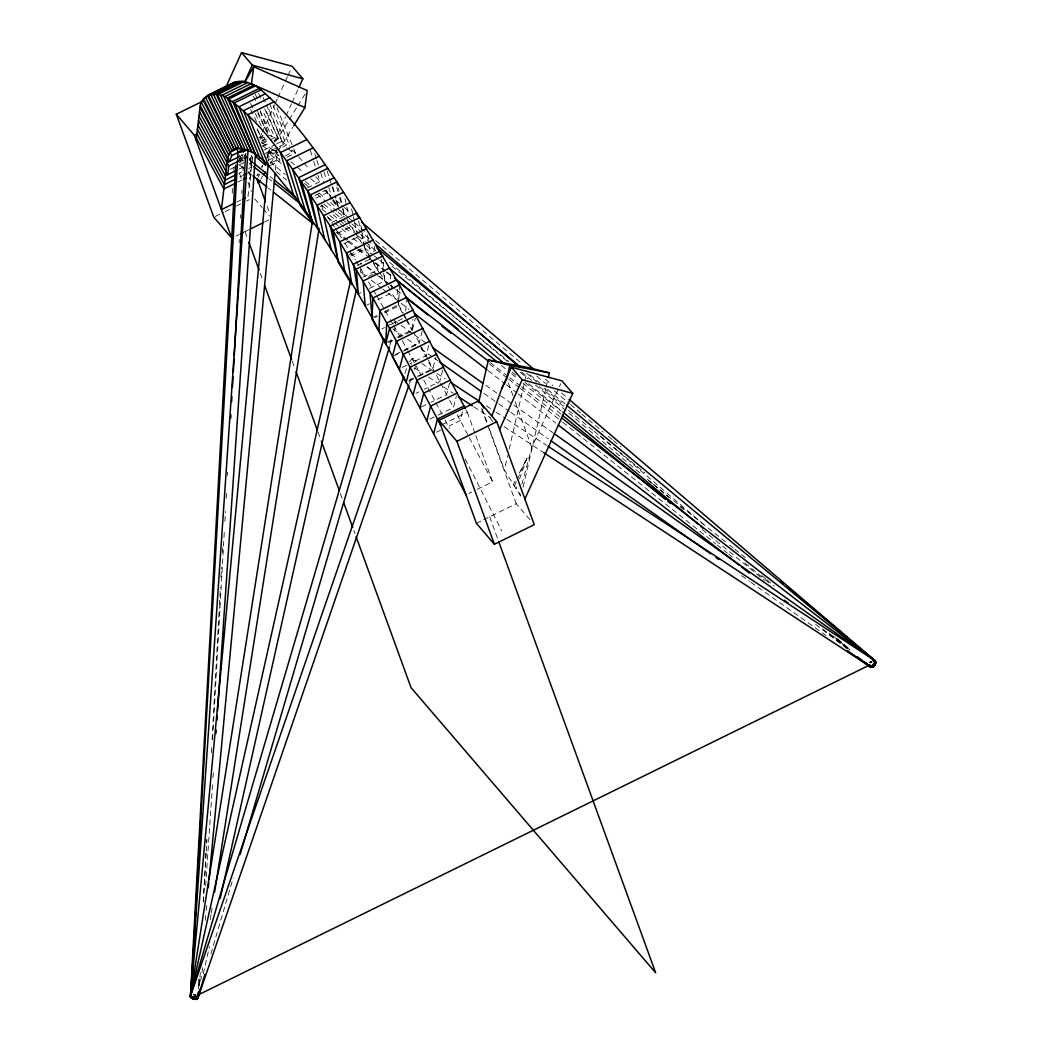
<?xml version="1.0" encoding="UTF-8"?>
<svg xmlns="http://www.w3.org/2000/svg" width="1052" height="1052" viewBox="0 0 1052 1052"><rect width="100%" height="100%" fill="white"/><g stroke="black" fill="none" stroke-linecap="round" stroke-linejoin="round"><path stroke-width="0.75" stroke-dasharray="5 3.75" d="M232.242 193.239L232.4 188.518M402.364 312.904L398.537 305.961L398.826 300.188M398.892 298.663L399.418 286.473M405.796 311.168L406.256 300.504M398.34 337.85L412.318 330.985L412.884 319.111M198.512 988.88L199.052 979.044L198.723 985.606M203.246 901.958L205.929 852.764M206.468 842.928L206.639 839.641M211.373 752.732L211.728 746.17M212.083 739.609L219.316 606.78M219.408 605.137L220.394 587.095M220.933 577.259L221.459 567.423M222.274 552.668L222.537 547.737M239.146 242.723L239.317 239.435M240.487 218.119L240.658 214.845M241.828 193.515L241.999 190.241M243.078 170.569L243.249 167.281M203.43 901.945L206.205 852.725M206.297 851.081L206.955 839.601M212.596 739.53L213.056 731.324M213.148 729.693L224.339 531.181M224.891 521.345L225.457 511.496M226.193 498.372L226.561 491.81M227.482 475.412L227.666 472.124M198.841 985.671L199.288 979.123M205.653 885.771L212.557 784.227M213.004 777.678L213.451 771.129M268.523 161.153L269.443 151.343M199.13 985.79L200.353 972.719M205.245 920.408L206.008 912.229M206.153 910.598L206.771 904.062M275.387 170.082L277.07 152.093A3.827 1.368 5.3 0 0 271.495 150.357A3.827 1.368 5.3 0 0 271.192 152.711A3.827 1.368 5.3 0 0 277.07 152.093M247.97 196.606L253.072 153.986M233.702 169.964L234.136 166.966M200.59 981.2L203.141 964.973M210.295 919.54L211.058 914.675M211.32 913.044L212.083 908.178M322.175 208.743L322.688 205.508M203.352 973.731L209.44 946.511M360.31 272.31L361.02 269.115M520.674 496.11L504.381 469.981L507.682 455.569M509.155 449.165L526.408 373.92M523.16 487.089L545.725 388.727M546.08 387.136L547.908 379.207M397.038 337.337L412.423 329.776L415.408 318.204M422.247 331.156L418.972 343.596M428.703 345.569L426.099 355.694L410.714 363.242M418.657 376.379L432.648 369.515L435.909 357.075M442.747 370.041L439.762 381.6L424.377 389.161M449.585 382.994L446.6 394.566L431.215 402.127M438.053 415.08L453.438 407.518L456.423 395.96M462.512 411.805L460.263 420.484L449.086 425.981M521.897 484.341L531.825 447.442L560.65 383.822M210.913 953.796L233.163 878.131M389.897 345.345L392.212 337.468M394.066 331.17L394.987 328.014M404.888 373.447L407.019 367.24M409.504 383.572L412.174 375.814M414.304 369.607L415.382 366.504M516.045 488.707L516.742 486.76M519.53 479.002L527.197 457.673L518.583 474.426M249.666 159.983L251.691 155.512M259.778 137.667L261.79 133.209M262.474 131.71L274.598 104.937M275.269 103.451L277.294 98.993M277.965 97.507L284.697 82.635M285.381 81.136L287.393 76.678M288.077 75.192L291.443 67.749M258.266 177.183L259.581 174.303M266.761 158.457L268.063 155.578L267.129 157.235M274.033 142.388L285.421 117.245M286.091 115.759L291.457 103.924M292.127 102.452L298.15 89.131M514.152 486.484L516.756 480.725M517.413 479.278L527.197 457.673M257.727 175.684L258.582 174.001M262.027 167.307L262.895 165.624M267.195 157.248L268.063 155.578M513.415 484.472L515.138 481.119M256.846 175.526L257.779 173.856M261.514 167.215L262.448 165.545M267.116 155.512L272.231 147.227M275.65 141.691L288.445 120.967M289.287 119.586L296.966 107.146M297.821 105.765L305.501 93.326M260.896 178.919L262.619 176.118M270.39 163.533L277.294 152.343M278.162 150.949L292.837 127.174M250.994 175.973L249.548 178.025L251.191 181.825M266.906 153.513L271.245 147.385M258.91 137.707L263.105 135.655L260.475 135.892L256.898 128.673M260.133 138.167L262.934 136.786M259.962 139.298L264.157 137.247M261.961 140.468L264.749 139.101L263.657 136.799M261.843 141.165L268.825 137.72M261.606 142.756L267.208 140.008M262.316 143.703L269.312 140.271M270.706 139.587L274.901 137.523L262.763 110.723M239.093 156.827L243.801 154.407M262.79 146.254L268.392 143.506M273.98 140.758L278.175 138.693L287.656 146.175M239.08 160.851L243.275 158.786M263.894 150.199L275.085 144.703M276.479 144.006L282.067 141.257L268.47 107.961M230.164 169.359L234.359 167.294M239.961 164.546L242.749 163.165M249.745 159.733L252.546 158.365L250.245 154.118M265.249 153.487L277.833 147.306M279.227 146.623L283.422 144.558L286.775 147.504M266.958 154.815L286.538 145.189L268.602 101.294M238.935 169.175L243.63 166.86M249.219 164.112L252.927 162.31M238.909 173.304L241.71 171.936M248.693 168.491L251.494 167.123L249.968 164.296M268.628 160.128L278.412 155.315M239.79 176.999L242.578 175.618M248.18 172.883L250.968 171.502L248.68 167.268M271.377 162.731L279.766 158.602M285.368 155.854L292.351 152.422L291.457 150.226M270.298 165.427L280.082 160.614M287.078 157.182L295.467 153.066L293.613 148.516M237.857 182.062L242.052 180.01M236.779 202.102L240.974 200.038M215.2 216.462L223.734 212.254M225.167 211.557L230.861 208.769M236.555 205.968L240.816 203.864M246.51 201.077L249.363 199.67M307.434 187.861L320.018 181.68L318.085 175.434M314.916 195.54L326.107 190.044L330.446 196.014M236.029 236.029L238.883 234.635M244.577 231.834L248.837 229.73M264.499 222.038L268.773 219.947M315.731 198.223L326.922 192.726L331.59 199.157M332.051 222.353L344.635 216.173L342.189 205.258M337.284 233.412L351.263 226.548L354.577 231.729M343.899 243.788L357.89 236.91M349.119 254.847L364.505 247.286L362.19 233.176M350.803 256.004L364.794 249.14L361.704 234.806M357.312 265.354L371.303 258.49L364.505 247.286M362.703 277.255L378.089 269.693L376.8 261.856M368.581 276.36L372.776 274.296M358.311 293.955L361.099 292.587M369.489 288.458L384.874 280.897L384.243 273.112M366.583 305.198L369.383 303.818M377.773 299.702L391.752 292.824L395.578 299.452M372.066 317.809L377.655 315.061M384.467 311.708L398.629 304.751L397.367 289.182M374.762 317.638L377.563 316.271M384.545 312.825L398.537 305.961M381.758 328.947L384.559 327.566M390.147 324.818L405.533 317.257M387.241 342.137L395.644 338.021M388.556 342.663L392.751 340.598M395.486 354.419L402.482 350.973M403.876 350.29L419.261 342.728L413.949 332.656M393.803 355.957L402.193 351.841M403.587 351.144L416.184 344.964M402.324 367.372L409.307 363.939M409.149 380.324L416.145 376.892M417.539 376.208L432.924 368.647M408.873 381.192L417.263 377.063M415.987 393.29L418.788 391.909M421.431 406.927L429.821 402.811M429.663 419.209L436.646 415.764M442.129 424.666L467.312 412.292L465.983 409.78M436.501 432.162L440.696 430.097M468.824 493.454L471.625 492.086M477.213 489.338L492.599 481.777L475.175 433.911M476.385 523.304L482.079 520.503M483.499 519.806L516.243 503.724L529.998 519.754M243.236 160.93L239.435 161.048M239.317 159.917L243.288 160.469M268.352 135.182L278.175 138.693L265.157 108.514M261.632 142.901L268.694 146.807L279.03 155.564M421.839 363.532L435.554 372.539M436.922 373.434L445.154 378.838M486.326 405.822L494.558 411.227M495.926 412.121L505.525 418.42M506.906 419.327L546.698 445.417M414.79 368.082L423.022 373.473M428.506 377.076L438.119 383.375M443.602 386.978L453.202 393.277M473.794 406.769L490.258 417.565M503.974 426.56L543.766 452.662M394.474 320.65L399.839 324.45M401.18 325.397L413.252 333.944M414.593 334.891L426.665 343.439M485.682 385.203L499.095 394.697M500.436 395.644L512.508 404.192M513.849 405.138L552.747 432.661M392.725 328.816L402.127 335.457M407.492 339.257L415.54 344.951M420.905 348.751L432.977 357.285M434.318 358.245L438.342 361.086M483.946 393.369L497.359 402.85M498.701 403.81L509.431 411.398M510.772 412.345L548.329 438.934M741.489 575.628L749.537 581.322M750.878 582.269L826.004 635.434M366.806 266.971L377.208 275.019M378.51 276.032L388.898 284.079M390.2 285.092L400.588 293.14M490.232 362.598L508.418 376.695M509.707 377.694L520.109 385.755M521.411 386.755L560.374 416.96M360.941 272.113L366.135 276.137M371.33 280.161L381.718 288.222M383.02 289.221L386.912 292.246M388.214 293.245L399.905 302.305M401.207 303.318L409.004 309.354M488.246 370.751L505.131 383.848M506.433 384.848L516.834 392.909M518.123 393.908L555.798 423.101M815.629 624.428L848.096 649.584M249.876 163.612L252.441 165.664M269.167 178.958L271.732 180.997M336.035 232.124L346.318 240.303M347.607 241.329L356.602 248.496M357.89 249.508L364.321 254.623M369.462 258.713L373.315 261.79M374.604 262.803L384.9 270.982M386.176 272.008L390.042 275.085M512.206 372.224L516.059 375.301M525.053 382.455L561.071 411.082M648.505 480.619L652.371 483.696M653.647 484.722L658.789 488.812M660.077 489.824L728.234 544.029M729.523 545.054L733.375 548.118M734.664 549.144L747.525 559.362M238.738 164.546L243.88 168.636M249.022 172.725L251.586 174.763M268.313 188.058L270.877 190.11M350.605 253.506L357.036 258.621M367.319 266.8L377.615 274.98M378.904 276.005L389.187 284.185M390.476 285.21L394.329 288.274M395.618 289.3L400.759 293.39M489.482 363.953L507.485 378.273M508.773 379.285L519.057 387.478M520.346 388.49L561.492 421.221M562.781 422.247L715.807 543.937M717.096 544.962L727.379 553.142M728.668 554.154L732.521 557.231M822.546 628.807L848.254 649.268M276.321 171.726L286.486 180.024M322.07 209.098L328.421 214.292M329.697 215.318L338.586 222.59M339.862 223.629L343.675 226.745M344.951 227.784L351.302 232.979M356.391 237.121L365.281 244.393M366.556 245.432L374.183 251.665M391.975 266.195L508.892 361.704M521.608 372.079L531.773 380.39M539.4 386.623L563.543 406.348M568.632 410.49L592.776 430.215M594.051 431.254L599.14 435.41M600.403 436.448L616.932 449.94M618.195 450.979L623.284 455.135M624.559 456.173L629.635 460.329M630.911 461.368L635.987 465.51M637.262 466.549L644.889 472.782M249.797 159.957L252.349 162.034M270.14 176.565L272.678 178.643M337.495 231.585L347.66 239.895M348.935 240.934L357.838 248.193M359.1 249.232L370.541 258.582M375.63 262.737L385.795 271.035M387.057 272.074L390.871 275.19M501.449 365.504L506.538 369.66M511.614 373.815L517.965 379.009M523.054 383.152L561.176 414.304M702.263 529.537L764.528 580.402M829.344 633.343L849.687 649.952M323.924 204.101L334.036 212.478M335.299 213.53L347.936 223.997M349.198 225.049L359.311 233.426M360.573 234.478L371.948 243.906M529.932 374.814L540.044 383.191M547.619 389.477L565.318 404.139M327.79 217.264L340.427 227.732M341.703 228.784L348.015 234.017M353.077 238.212L359.389 243.446M364.452 247.641L373.289 254.965M374.551 256.017L378.352 259.16M379.614 260.199L383.401 263.342M528.748 383.783L561.61 411.003M744.869 562.859L771.405 584.859M833.329 636.171L849.766 649.781M262.5 145.373L280.108 160.193M305.251 181.352L311.55 186.638M319.085 192.989L325.384 198.289M330.407 202.51L348.015 217.33M349.277 218.382L353.051 221.564M354.3 222.616L365.623 232.15M375.682 240.606L522.831 364.426M536.665 376.064L545.462 383.467M554.272 390.871L569.356 403.573M570.618 404.625L580.678 413.094M581.94 414.159L603.322 432.148M608.345 436.383L612.119 439.552M613.382 440.617L620.917 446.955M270.088 161.771L285.184 174.474M321.649 205.166L327.935 210.453M332.971 214.687L345.543 225.273M346.805 226.325L356.865 234.793M358.127 235.845L375.735 250.665M389.569 262.303L507.787 361.77M520.359 372.355L527.907 378.707M535.455 385.058L639.84 472.887M647.375 479.239L652.411 483.473M653.673 484.525L658.697 488.759M659.959 489.824L664.982 494.045M666.245 495.111L668.756 497.228M680.079 506.748L683.853 509.918M761.832 575.536L765.593 578.705M766.855 579.77L774.403 586.109M837.287 639.024L849.858 649.61M290.76 161.613L303.239 172.278M310.735 178.682L316.968 184.021M324.463 190.412L330.709 195.751M335.693 200.011L343.189 206.416M344.438 207.481L350.684 212.806M545.423 379.18L552.905 385.584M561.65 393.04L567.896 398.379M270.758 154.605L281.989 164.204M304.462 183.403L309.459 187.677M316.941 194.068L325.686 201.537M326.935 202.602L336.916 211.136M338.165 212.202L345.661 218.592M346.91 219.671L350.645 222.866M351.894 223.931L369.37 238.857M526.671 373.236L536.652 381.771M544.147 388.175L564.122 405.23M600.324 436.159L706.431 526.815M837.51 638.788L849.99 649.452M292.127 150.107L295.467 153.066M287.893 148.49L292.351 152.422M298.676 156.801L302.95 161.771M304.015 163.021L309.354 169.24M315.758 176.71L320.018 181.68M492.717 421.51L488.22 415.132M254.689 198.802L262.093 207.441M263.158 208.677L269.496 216.081M333.05 199.591L338.257 206.757L335.338 196.001M332.642 199.052L326.107 190.044L326.922 192.726M333.576 200.327L338.257 206.757L334.878 195.83M332.537 200.432L337.205 206.863M340.993 210.794L344.635 216.173L341.716 205.416M327.448 216.502L330.959 221.801M331.827 223.129L334.47 227.1M335.338 228.429L341.479 237.713M347.121 220.065L349.606 223.958M355.405 233.018L362.033 243.393M344.925 243.262L349.238 250.192M350.092 251.573L355.26 259.897M356.115 261.277L358.706 265.446M372.145 259.897L378.365 271.548L371.58 260.344M379.785 272.494L387.175 284.882M364.794 249.14L367.332 253.348M368.187 254.742L370.725 258.95M360.428 268.207L365.294 276.466M368.542 281.975L372.605 288.853M373.421 290.234L375.853 294.363M376.669 295.73L389.529 318.191M387.938 286.197L390.226 290.181M390.331 319.598L392.738 323.845M393.54 325.265L399.944 336.587M398.629 304.751L403.232 313.088M403.994 314.482L406.296 318.651M407.058 320.045L412.423 329.776M403.126 314.298L405.428 318.467M406.19 319.861L412.318 330.985M402.351 340.835L406.94 349.238M407.703 350.632L414.58 363.229M415.343 364.623L420.695 374.42M423.746 380.022L435.107 401.377M249.732 158.497L252.02 162.744M241.802 154.539L243.328 157.366M238.988 154.683L243.564 163.165M248.154 171.647L250.442 175.881M435.87 402.798L441.919 414.225M444.943 419.932L449.493 428.493M421.536 347.055L427.612 358.574M428.361 360.008L448.875 398.879M449.638 400.325L453.438 407.518M457.225 414.725L468.534 436.159M469.284 437.593L492.599 481.777M420.498 346.476L425.81 356.549M428.848 362.309L432.648 369.515M465.234 458.988L501.738 530.839M258.003 113.366L267.655 133.722M250.547 103.425L254.689 112.143M255.386 113.603L262.277 128.147M250.692 109.474L256.898 122.558M257.03 128.62L260.475 135.892M264.683 108.908L278.175 138.693M255.347 94.338L257.359 98.809M253.414 96.14L256.109 102.097M260.16 111.039L271.626 136.352M257.556 111.354L267.681 133.696M263.197 97.494L265.801 103.53M266.445 105.042L283.422 144.558M258.647 93.418L261.251 99.453M276.913 107.659L292.995 147.004M273.073 105.239L289.773 146.096M508.366 382.967L513.06 395.868M515.138 401.601L531.825 447.442M519.609 492.849L520.516 495.347M482.263 409.215L487.234 422.891M489.456 428.966L504.381 469.981M481.566 408.465L487.168 423.825M487.72 425.363L516.243 503.724M467.312 412.292L474.61 432.372M489.667 516.769L498.083 539.886M260.173 110.96L269.049 135.314M249.811 158.628L252.611 166.308M267.142 206.258L269.378 212.399M250.021 160.338L252.23 166.413M239.093 157.629L243.157 168.793M248.035 182.206L251.389 191.425M239.54 173.435L241.789 179.616M245.05 231.598L247.286 237.765M260.186 273.204L263 280.897M292.154 361.02L294.402 367.187M317.954 431.899L320.755 439.604M340.388 493.533L342.071 498.148M353.84 530.51L354.958 533.588M327.133 170.845L329.066 177.091M329.552 178.656L334.391 194.265M323.963 171.857L325.896 178.104M328.789 187.466L331.209 195.278M314.982 154.118L316.428 158.813M316.915 160.364L318.361 165.059M320.781 172.87L323.687 182.233M310.353 150.449L313.259 159.825M313.733 161.377L315.679 167.623M336.706 186.967L337.955 191.569M339.625 197.723L341.295 203.878M332.826 186.769L334.917 194.462M358.548 220.788L360.31 228.573M351.578 208.861L352.985 215.095M353.327 216.646L354.379 221.328M354.734 222.879L357.18 233.794M344.951 198.486L348.462 214.069M338.336 188.124L339.033 191.24M340.44 197.474L341.834 203.707M381.271 258.963L383.322 271.508M383.585 273.073L384.874 280.897M374.223 246.194L374.999 250.889M367.437 234.99L368.726 242.815M368.976 244.393L370.528 253.782M360.902 225.352L361.927 231.611M390.226 274.138L390.989 283.488M391.12 285.039L391.502 289.708M383.349 262.211L384.112 271.561M321.531 205.14A3.827 2.341 -50.4 0 1 320.821 206.284M870.241 662.721A3.827 2.341 -50.4 0 1 871.293 661.484M276.137 149.976A3.827 1.907 -49.5 0 1 272.692 154.578A3.827 1.907 -49.5 0 1 270.561 152.645A3.827 1.907 -49.5 0 1 274.611 148.582M870.714 662.773A3.827 1.907 -49.5 0 1 871.832 661.577M322.648 205.114A3.827 1.802 8.9 0 1 320.755 206.744M193.397 994.982A3.827 1.802 8.9 0 1 196.027 995.468M361.06 263.039A3.827 2.617 -52.2 0 1 361.099 264.381A3.827 2.065 12.6 0 0 360.284 263.697M869.912 662.799A3.827 2.617 -52.2 0 1 870.872 661.498M871.135 662.76A3.827 1.578 -49.9 0 1 871.871 661.958M193.2 994.679A3.827 2.065 12.6 0 1 195.817 995.205M394.776 320.913A3.827 2.814 -54.7 0 1 395.381 323.451M869.754 662.707A3.827 2.814 -54.7 0 1 870.701 661.379M871.543 662.707A3.827 1.302 -50.8 0 1 871.898 662.3M389.542 324.884A3.827 2.249 16.4 0 1 389.201 324.568M394.092 322.136A3.827 2.249 16.4 0 1 395.67 323.516M193.279 994.456A3.827 2.249 16.4 0 1 195.869 995.087M409.925 361.507A3.827 2.919 -56.7 0 1 413.673 358.627A3.827 2.919 -56.7 0 1 416.027 361.638A3.827 2.341 19 0 0 411.753 359.679A3.827 2.341 19 0 0 409.096 361.546M869.675 662.681A3.827 2.919 -56.7 0 1 870.596 661.327M239.356 159.26A3.827 1.144 -51.5 0 1 242.355 157.945A3.827 1.144 -51.5 0 1 239.343 162.652M411.634 364.268A3.827 2.341 19 0 1 410.28 363.466M193.331 994.324A3.827 2.341 19 0 1 195.896 995.047"/><path stroke-width="1.5" d="M233.991 203.47L221.407 209.65L227.548 158.273L230.02 152.224L233.912 148.937C261.895 145.86 276.124 178.801 293.455 194.738C322.911 233.583 347.686 275.677 372.066 317.809L372.921 298.005L333.037 230.572L310.353 194.936C286.105 160.246 262.382 122.663 227.324 98.138C217.698 91.445 200.8 93.352 200.064 107.449M378.957 330.315L379.811 310.511L406.388 297.466M466.023 494.834L372.066 317.809L371.961 319.019L385.755 344.03L386.702 323.03L372.921 298.005L399.484 284.947L465.326 408.531M198.407 992.233L198.065 997.138L190.425 996.691L235.687 165.217M190.925 996.402L237.962 153.408M230.73 417.986L230.914 414.712M231.65 401.588L231.927 396.67M232.479 386.82L233.031 376.984M233.307 372.053L234.057 358.929M234.241 355.655L245.616 153.868M190.425 996.586L248.062 149.857M216.015 733.454L216.239 730.18M216.909 720.357L217.238 715.439M217.58 710.534L255.478 153.684M190.438 996.494L268.221 164.428M198.065 997.23L198.512 992.338M208.296 887.717L208.756 882.812M209.059 879.538L275.085 173.343M196.106 140.179L200.038 107.396L229.297 161.64L231.782 155.578L241.565 150.778M199.512 111.775L228.797 165.914L227.758 174.671L198.46 120.533M304.922 107.593L307.21 90.564L253.729 66.749L251.441 83.779L304.922 107.593L293.692 125.78M190.451 996.297L312.299 222.209M198.039 997.428L198.802 992.562M214.634 891.951L319.111 228.218M190.517 995.968L350.697 280.148M197.973 997.756L199.762 989.748M220.184 898.461L356.365 289.931M548.263 377.629L549.368 372.868L527.88 367.516L488.378 359.981L478.647 402.39L480.567 402.863L496.768 421.747L534.232 524.685L494.374 544.265L476.385 523.304L438.921 420.366L478.778 400.773L479.502 401.627L478.818 402.245M549.368 372.868L509.865 365.333L506.801 378.667L501.909 388.188L492.152 415.343M385.86 342.82L389.582 328.369L386.702 323.03L413.278 309.972M399.523 368.739L403.258 354.287L429.821 341.229M413.199 394.658L416.921 380.206L443.497 367.148M420.024 407.624L423.759 393.159L450.335 380.101M426.862 420.576L430.597 406.125L457.16 393.067M433.7 433.542L437.435 419.077L463.998 406.019M190.57 995.797L383.927 338.481M197.921 997.927L204.877 974.283M240.119 854.487L389.424 346.923M190.596 995.679L403.81 376.55M197.894 998.046L408.965 385.124M226.285 86.29L241.539 52.6L292.114 66.263L302.844 78.782L298.821 87.658M244.669 81.898L252.283 65.106L241.539 52.6M501.909 388.188L511.417 367.201L561.978 380.863L572.722 393.382L524.882 498.99M499.595 429.505L522.147 379.719L511.417 367.201M244.603 82.529L253.729 66.749M260.028 180.326L258.305 183.114L257.201 180.076M263.487 174.724L265.209 171.923M232.058 84.107C240.224 77.795 251.796 83.345 259.292 88.434C290.365 114.681 314.311 148.293 336.929 181.878L359.613 217.514L399.484 284.947M234.004 82.477L207.428 95.522L233.912 148.937L236.7 147.569M234.964 82.082L208.388 95.14L233.912 148.937M219.474 90.301L205.495 97.165L231.966 150.581L237.555 147.832M237.581 81.846L211.018 94.904L238.186 152.159L243.433 151.685L247.628 149.621M206.35 97.428L203.549 98.809L231.782 155.578M240.211 81.609L213.635 94.667L239.159 148.464M176.302 114.221L194.291 135.182L231.769 238.12L213.78 217.159L176.302 114.221L203.352 100.926M242.828 81.372L216.265 94.43L243.433 151.685M244.064 81.569L217.501 94.627L241.776 148.24M247.338 82.74L220.775 95.798L245.05 149.41M250.626 83.91L224.05 96.968L248.338 150.581M253.9 85.081L227.324 98.138L251.612 151.751L228.823 98.927L255.399 85.869M259.292 88.434L232.716 101.492L256.859 157.616L265.788 165.48L243.406 110.723L269.983 97.665M261.041 89.801L234.478 102.859L255.505 154.315M265.512 93.733L238.935 106.791L259.962 158.247M194.291 135.182L197.145 133.788M274.44 101.597L247.877 114.655L268.904 166.111M237.016 148.779L230.02 152.224L202.878 99.782M238.186 152.159L240.974 150.778M227.022 162.652L238.212 157.156M228.797 165.914L238.594 161.101M244.182 158.352L246.983 156.985M236.148 170.555L225.444 175.802L197.934 124.912M306.974 139.521L280.397 152.566L293.455 194.738M236.108 174.685L224.931 180.181L197.408 129.291M235.595 179.064L224.405 184.56L196.895 133.67M243.985 174.934L246.773 173.567M235.069 183.442L223.879 188.939L196.369 138.062M243.459 179.313L246.247 177.946M313.049 147.872L286.473 160.93L300.346 205.771L312.51 222.498L298.636 177.643L325.2 164.599M319.124 156.235L292.561 169.293L305.606 211.452M242.381 199.354L245.169 197.973M327.816 168.32L301.253 181.378L311.681 219.815L299.531 203.102M334.207 177.735L307.631 190.793L318.072 229.231L310.353 194.936L336.929 181.878L337.626 185.007M240.303 233.925L243.157 232.531M250.271 229.034L263.079 222.735M343.557 192.253L316.981 205.311L324.7 239.593M350.171 202.615L323.608 215.673L331.314 249.968M359.613 217.514L333.037 230.572L338.218 262.198L351.802 284.605L351.513 282.751M366.398 228.718L339.835 241.776L344.727 271.548M373.184 239.922L346.621 252.98L351.513 282.751M382.836 255.978L356.273 269.036L358.311 293.955L353.406 264.183L379.982 251.139L380.495 254.268M389.727 267.905L363.15 280.963L365.189 305.882M396.604 279.832L370.028 292.89L372.066 317.809M416.158 315.311L389.582 328.369L440.735 425.35M422.996 328.277L396.42 341.321L392.409 356.641L406.072 382.56L410.096 367.24L436.659 354.182M438.921 420.366L456.91 441.327L496.768 421.747M198.67 994.692L869.531 665.074M488.378 359.981L509.865 365.333M252.283 65.106L302.844 78.782M522.147 379.719L572.722 393.382M450.65 382.428L479.462 401.325M548.066 446.311L874.62 660.459L554.088 433.621M458.698 396.867L472.414 405.875M543.766 452.662L870.32 666.797M433.371 348.186L483 383.309M439.683 362.033L481.264 391.462M551.011 440.827L710.639 553.799M716.004 557.586L718.687 559.493M847.465 650.623L870.267 666.758L857.196 656.632M405.783 297.164L488.93 361.586M561.676 417.96L874.764 660.551L854.25 644.245M414.199 313.378L486.945 369.752M558.402 425.113L738.977 565.029M741.568 567.041L749.366 573.09M784.45 600.258L788.342 603.283M253.729 166.676L267.879 177.933M274.309 183.048L300.017 203.496M396.472 280.187L458.185 329.276M252.875 175.789L267.024 187.032M273.454 192.148L313.312 223.852M405.901 297.479L427.756 314.864M441.906 326.12L450.913 333.274M866.256 663.575L870.122 666.652M852.054 641.996L874.922 660.682M244.721 155.801L247.259 157.879M253.611 163.073L267.589 174.487M273.954 179.682L295.559 197.329M394.684 278.307L497.635 362.388M562.452 415.343L665.403 499.424M667.941 501.502L670.479 503.579M377.01 248.088L519.819 366.425M566.581 405.178L874.962 660.709L569.145 399.444M388.464 267.537L504.736 363.887M562.873 412.055L698.107 524.12M700.632 526.21L703.157 528.301M864.928 662.352L869.991 666.547L866.217 663.325M780.637 581.348L783.161 583.465M786.935 586.648L790.709 589.817M793.221 591.934L874.962 660.722M361.914 222.406L534.192 369.581M375.617 244.195L519.175 366.846M480.567 402.863L483.749 407.979M198.065 997.072L197.184 996.665A3.827 0.736 3.2 0 1 197 997.533A3.827 0.736 3.2 0 1 191.937 997.335A3.827 0.736 3.2 0 1 190.938 996.31M198.986 116.154L226.496 167.031M201.642 102.807L228.784 155.249M200.406 105.844L227.548 158.273M498.648 541.425L655.672 972.824L411.043 687.666L356.089 536.665M456.91 441.327L494.374 544.265M257.082 178.603L265.472 201.642M248.969 242.381L259.068 270.114M264.67 285.526L291.588 359.482M296.085 371.803L317.388 430.36M321.32 441.143L339.257 490.442M343.741 502.777L352.722 527.42M357.496 216.107L356.799 212.991L330.223 226.048L337.942 260.331M873.62 660.327A3.827 2.341 -50.4 0 1 875.422 662.905A3.827 2.341 -50.4 0 1 872.161 666.718A3.827 2.341 -50.4 0 1 869.439 665.232A3.827 2.919 -56.7 0 0 872.871 666.955A3.827 2.919 -56.7 0 0 875.685 662.563A3.827 2.919 -56.7 0 0 872.529 660.143M873.633 660.538A3.827 1.907 -49.5 0 1 875.225 662.563A3.827 1.907 -49.5 0 1 871.963 666.455A3.827 1.907 -49.5 0 1 869.596 665.364M191.03 995.508A3.827 1.802 8.9 0 0 191.858 997.993A3.827 1.802 8.9 0 0 196.895 998.493A3.827 1.802 8.9 0 0 197.263 996.126A3.827 2.341 19 0 1 196.698 999.176A3.827 2.341 19 0 1 191.793 998.164A3.827 2.065 12.6 0 1 191.083 995.231M197.237 996.257A3.827 1.368 5.3 0 1 196.948 998.059A3.827 1.368 5.3 0 1 191.898 997.756A3.827 1.368 5.3 0 1 190.977 995.889M873.462 660.209A3.827 2.617 -52.2 0 1 875.553 662.997A3.827 2.814 -54.7 0 1 872.608 666.955A3.827 2.814 -54.7 0 1 869.333 665.166A3.827 2.617 -52.2 0 0 872.358 666.876A3.827 2.617 -52.2 0 0 875.553 662.997A3.827 2.814 -54.7 0 0 873.094 660.117M873.778 660.656A3.827 1.578 -49.9 0 1 875.014 662.471A3.827 1.578 -49.9 0 1 871.661 666.389A3.827 1.578 -49.9 0 1 869.78 665.311M197.224 996.402A3.827 1.039 3.9 0 1 196.974 997.756A3.827 1.039 3.9 0 1 191.911 997.533A3.827 1.039 3.9 0 1 190.964 996.126M873.712 660.801A3.827 1.302 -50.8 0 1 874.869 662.195A3.827 1.302 -50.8 0 1 871.582 666.245A3.827 1.302 -50.8 0 1 869.951 665.429M241.552 151.067A3.827 1.302 -50.8 0 1 241.013 151.435M191.148 994.995A3.827 2.249 16.4 0 0 191.806 998.151A3.827 2.249 16.4 0 0 196.763 999.045A3.827 2.249 16.4 0 0 197.276 996.086A3.827 2.065 12.6 0 1 196.829 998.795A3.827 2.065 12.6 0 1 191.832 998.098A3.827 2.341 19 0 1 191.201 994.85M873.62 660.945A3.827 1.144 -51.5 0 1 874.777 662.05A3.827 1.144 -51.5 0 1 871.437 666.232A3.827 1.144 -51.5 0 1 870.122 665.324M870.017 666.573L866.204 663.457L869.978 666.534"/></g></svg>
